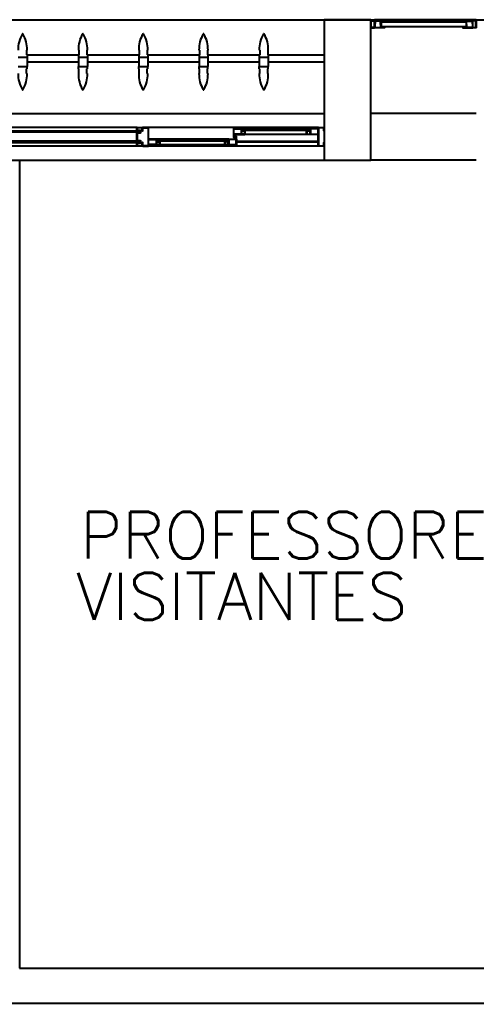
# Model space of a CAD drawing. Header units: millimetres. Extents: x 2686 to 2939, y 1294 to 1441.
# Drawn here: x 2856.171 to 2858.121, y 1344.375 to 1348.575 of the extents above; entities that cross this region are included whole.
import ezdxf

# ---------------------------------------------------------------- set-up
doc = ezdxf.new("R2010")
doc.units = ezdxf.units.MM
for name, color, linetype in [('AR-ALV', 2, 'Continuous'), ('AR-BRISES', 1, 'Continuous'), ('AR-ESQ', 1, 'Continuous'), ('AR-ESTC', 3, 'Continuous'), ('AR-PEITORIL', 1, 'Continuous'), ('BR-PAINEL', 1, 'Continuous'), ('BR-SUPORTE', 1, 'Continuous'), ('DT-ESQ-BAGUETE-C', 1, 'Continuous'), ('DT-ESQ-BAGUETE-V', 1, 'Continuous'), ('DT-ESQ-CHAPA DOBRADA-V', 1, 'Continuous'), ('DT-ESQ-MARCO-V', 1, 'Continuous'), ('DT-ESQ-PERFIL CADEIRA-C', 2, 'Continuous'), ('DT-ESQ-PERFIL CADEIRA-V', 2, 'Continuous'), ('DT-ESQ-PERFIL U SIMPLES-C', 2, 'Continuous'), ('DT-ESQ-PERFIL U-C', 2, 'Continuous'), ('DT-ESQ-PERFIL U-V', 1, 'Continuous'), ('DT-ESQ-VENEZIANA-C', 1, 'Continuous'), ('DT-ESQ-VENEZIANA-V', 1, 'Continuous'), ('DT-ESQ-VIDRO-C', 2, 'Continuous'), ('DT-ESQ-VIDRO-V', 71, 'Continuous'), ('DT-TXTMOD', 1, 'Continuous'), ('ibio', 2, 'Continuous'), ('TEXTO', 2, 'Continuous')]:
    doc.layers.add(name, color=color, linetype=linetype)
doc.styles.add('S10', font='simplex.shx', dxfattribs={"height": 0.1})
doc.styles.add('UNB-100', font='simplex.shx', dxfattribs={"height": 0.2})

# ---------------------------------------------------------------- blocks, each defined once
blk = doc.blocks.new('EF23-P')
at = {"layer": 'DT-ESQ-BAGUETE-C', "ltscale": 0.1}
for points in [[(0.4225, -0.08), (0.409, -0.08), (0.409, -0.0785), (0.422, -0.0785, 0.414214), (0.4225, -0.078), (0.4225, -0.067, 0.414214), (0.422, -0.0665), (0.409, -0.0665), (0.409, -0.065), (0.4225, -0.065, -0.414214), (0.424, -0.0665), (0.424, -0.0785, -0.414214)], [(0.7015, -0.08), (0.715, -0.08), (0.715, -0.0785), (0.702, -0.0785, -0.414214), (0.7015, -0.078), (0.7015, -0.067, -0.414214), (0.702, -0.0665), (0.715, -0.0665), (0.715, -0.065), (0.7015, -0.065, 0.414214), (0.7, -0.0665), (0.7, -0.0785, 0.414214)], [(0.0735, -0.125), (0.06, -0.125), (0.06, -0.1235), (0.073, -0.1235, 0.414214), (0.0735, -0.123), (0.0735, -0.112, 0.414214), (0.073, -0.1115), (0.06, -0.1115), (0.06, -0.11), (0.0735, -0.11, -0.414214), (0.075, -0.1115), (0.075, -0.1235, -0.414214)], [(0.339, -0.125), (0.3525, -0.125), (0.3525, -0.1235), (0.3395, -0.1235, -0.414214), (0.339, -0.123), (0.339, -0.112, -0.414214), (0.3395, -0.1115), (0.3525, -0.1115), (0.3525, -0.11), (0.339, -0.11, 0.414214), (0.3375, -0.1115), (0.3375, -0.1235, 0.414214)]]:
    blk.add_lwpolyline(points, format="xyb", close=True, dxfattribs=at)
at = {"layer": 'DT-ESQ-BAGUETE-V', "ltscale": 0.1}
for p, q in [((0.4225, -0.065), (0.7015, -0.065)), ((0.0735, -0.11), (0.339, -0.11))]:
    blk.add_line(p, q, dxfattribs=at)
at = {"layer": 'DT-ESQ-CHAPA DOBRADA-V', "ltscale": 0.1}
for p, q in [((0.025, -0.077), (0.374, -0.077)), ((0.025, -0.08), (0.374, -0.08))]:
    blk.add_line(p, q, dxfattribs=at)
at = {"layer": 'DT-ESQ-MARCO-V', "ltscale": 0.1}
for p, q in [((0.7985, -0.06), (1.3515, -0.06)), ((0.7985, -0.14), (1.3515, -0.14))]:
    blk.add_line(p, q, dxfattribs=at)
at = {"layer": 'DT-ESQ-PERFIL CADEIRA-C', "ltscale": 0.1}
for p, q in [((0.376, -0.0885), (0.4225, -0.0885)), ((0.75, -0.0885), (0.7015, -0.0885)), ((0.025, -0.1335), (0.0735, -0.1335)), ((0.3855, -0.1335), (0.339, -0.1335))]:
    blk.add_line(p, q, dxfattribs=at)
for points in [[(0.4225, -0.087, -1), (0.4225, -0.09), (0.376, -0.09, -0.414214), (0.374, -0.088), (0.374, -0.067, -0.414214), (0.376, -0.065), (0.4075, -0.065, -0.414214), (0.409, -0.0665), (0.409, -0.087)], [(0.409, -0.0885, -0.198913), (0.4079, -0.0881, -0.198913), (0.4075, -0.087), (0.4075, -0.067, 0.414214), (0.407, -0.0665), (0.376, -0.0665, 0.414214), (0.3755, -0.067), (0.3755, -0.088, 0.414214), (0.376, -0.0885)], [(0.7015, -0.09), (0.75, -0.09), (0.75, -0.0885), (0.715, -0.0885, 0.198912), (0.7161, -0.0881, 0.198913), (0.7165, -0.087), (0.7165, -0.067, -0.414214), (0.717, -0.0665), (0.75, -0.0665), (0.75, -0.065), (0.7165, -0.065, 0.414214), (0.715, -0.0665), (0.715, -0.0785), (0.715, -0.08), (0.715, -0.087), (0.7015, -0.087, 1)], [(0.0735, -0.135), (0.025, -0.135), (0.025, -0.1335), (0.06, -0.1335, -0.198912), (0.0589, -0.1331, -0.198913), (0.0585, -0.132), (0.0585, -0.112, 0.414214), (0.058, -0.1115), (0.025, -0.1115), (0.025, -0.11), (0.0585, -0.11, -0.414214), (0.06, -0.1115), (0.06, -0.1235), (0.06, -0.125), (0.06, -0.132), (0.0735, -0.132, -1)], [(0.339, -0.132, 1), (0.339, -0.135), (0.3855, -0.135, 0.414214), (0.3875, -0.133), (0.3875, -0.112, 0.414214), (0.3855, -0.11), (0.354, -0.11, 0.414214), (0.3525, -0.1115), (0.3525, -0.132)], [(0.3525, -0.1335, 0.198913), (0.3536, -0.1331, 0.198913), (0.354, -0.132), (0.354, -0.112, -0.414214), (0.3545, -0.1115), (0.3855, -0.1115, -0.414214), (0.386, -0.112), (0.386, -0.133, -0.414214), (0.3855, -0.1335)]]:
    blk.add_lwpolyline(points, format="xyb", close=True, dxfattribs=at)
at = {"layer": 'DT-ESQ-PERFIL CADEIRA-V', "ltscale": 0.1}
for p, q in [((0.4075, -0.09), (0.7015, -0.09)), ((0.0735, -0.135), (0.339, -0.135))]:
    blk.add_line(p, q, dxfattribs=at)
at = {"layer": 'DT-ESQ-PERFIL U SIMPLES-C', "ltscale": 0.1}
for points in [[(0.376, -0.102), (0.384, -0.102), (0.384, -0.1005), (0.376, -0.1005, -0.414214), (0.3755, -0.1), (0.3755, -0.092, -0.414214), (0.376, -0.0915), (0.384, -0.0915), (0.384, -0.09), (0.376, -0.09, 0.414214), (0.374, -0.092), (0.374, -0.1, 0.414214)], [(0.3855, -0.098), (0.3775, -0.098), (0.3775, -0.0995), (0.3855, -0.0995, -0.414214), (0.386, -0.1), (0.386, -0.108, -0.414214), (0.3855, -0.1085), (0.3775, -0.1085), (0.3775, -0.11), (0.3855, -0.11, 0.414214), (0.3875, -0.108), (0.3875, -0.1, 0.414214)]]:
    blk.add_lwpolyline(points, format="xyb", close=True, dxfattribs=at)
at = {"layer": 'DT-ESQ-PERFIL U-C', "ltscale": 0.1}
for points in [[(0, -0.0615, -0.414214), (0.0015, -0.06), (0.0235, -0.06, -0.414214), (0.025, -0.0615), (0.025, -0.1385, -0.414214), (0.0235, -0.14), (0.0015, -0.14, -0.414214), (0, -0.1385), (0, -0.125), (0.0015, -0.125), (0.0015, -0.138, 0.414214), (0.002, -0.1385), (0.023, -0.1385, 0.414214), (0.0235, -0.138), (0.0235, -0.062, 0.414214), (0.023, -0.0615), (0.002, -0.0615, 0.414214), (0.0015, -0.062), (0.0015, -0.075), (0, -0.075)], [(0.775, -0.0615, 0.414214), (0.7735, -0.06), (0.7515, -0.06, 0.414214), (0.75, -0.0615), (0.75, -0.1385, 0.414214), (0.7515, -0.14), (0.7735, -0.14, 0.414214), (0.775, -0.1385), (0.775, -0.125), (0.7735, -0.125), (0.7735, -0.138, -0.414214), (0.773, -0.1385), (0.752, -0.1385, -0.414214), (0.7515, -0.138), (0.7515, -0.062, -0.414214), (0.752, -0.0615), (0.773, -0.0615, -0.414214), (0.7735, -0.062), (0.7735, -0.075), (0.775, -0.075)], [(0.8, -0.1285), (0.8, -0.1385, -0.414214), (0.7985, -0.14), (0.7765, -0.14, -0.414214), (0.775, -0.1385), (0.775, -0.125), (0.7765, -0.125), (0.7765, -0.138, 0.414214), (0.777, -0.1385), (0.798, -0.1385, 0.414214), (0.7985, -0.138), (0.7985, -0.1285), (0.7855, -0.1285, -0.414214), (0.784, -0.127), (0.784, -0.117, -0.414214), (0.7855, -0.1155), (0.7985, -0.1155), (0.7985, -0.0845), (0.7855, -0.0845, -0.414214), (0.784, -0.083), (0.784, -0.073, -0.414214), (0.7855, -0.0715), (0.7985, -0.0715), (0.7985, -0.062, 0.414214), (0.798, -0.0615), (0.777, -0.0615, 0.414214), (0.7765, -0.062), (0.7765, -0.075), (0.775, -0.075), (0.775, -0.0615, -0.414214), (0.7765, -0.06), (0.7985, -0.06, -0.414214), (0.8, -0.0615), (0.8, -0.0715, -0.414214), (0.7985, -0.073), (0.7855, -0.073), (0.7855, -0.083), (0.7985, -0.083), (0.7985, -0.083, -0.414214), (0.8, -0.0845), (0.8, -0.1155, -0.414214), (0.7985, -0.117), (0.7985, -0.117), (0.7855, -0.117), (0.7855, -0.127), (0.7985, -0.127, -0.414214)]]:
    blk.add_lwpolyline(points, format="xyb", close=True, dxfattribs=at)
at = {"layer": 'DT-ESQ-PERFIL U-V', "ltscale": 0.1}
for p, q in [((0.0235, -0.06), (0.7515, -0.06)), ((0.0235, -0.14), (0.7515, -0.14))]:
    blk.add_line(p, q, dxfattribs=at)
at = {"layer": 'DT-ESQ-VIDRO-C', "ltscale": 0.1}
for points in [[(0.7125, -0.085), (0.7125, -0.082), (0.4115, -0.082), (0.4115, -0.085)], [(1.3625, -0.081), (1.3625, -0.075), (0.7875, -0.075), (0.7875, -0.081)], [(0.063, -0.13), (0.063, -0.127), (0.3495, -0.127), (0.3495, -0.13)]]:
    blk.add_lwpolyline(points, close=True, dxfattribs=at)
at = {"layer": 'DT-ESQ-VIDRO-V', "ltscale": 0.1}
blk.add_lwpolyline([(1.3625, -0.119), (1.3625, -0.125), (0.7875, -0.125), (0.7875, -0.119)], close=True, dxfattribs=at)
at = {"layer": 'DT-TXTMOD', "ltscale": 0.1, "style": 'S10', "flags": 3}
for tag, p in [('M01', (0.025, -0.28)), ('M02', (0.3253, -0.28)), ('M03', (0.627, -0.28)), ('M04', (0.9288, -0.28)), ('M05', (1.2306, -0.28)), ('M06', (1.5323, -0.28)), ('M07', (1.8341, -0.28)), ('M08', (2.1359, -0.28)), ('M09', (2.4376, -0.28)), ('M10', (2.7394, -0.28)), ('M11', (3.0412, -0.28)), ('M12', (3.3429, -0.28)), ('M13', (3.6447, -0.28)), ('M14', (3.9464, -0.28)), ('M15', (4.2482, -0.28)), ('M16', (4.55, -0.28)), ('M17', (4.8517, -0.28))]:
    blk.add_attdef(tag, p, '', height=0.1, dxfattribs=at)
blk = doc.blocks.new('BR-MODULO8')
at = {"layer": 'BR-PAINEL'}
for p, q in [((-1.2708, 0.27), (-1.2708, 0.25)), ((-1.2683, 0.27), (-1.2708, 0.27)), ((-1.0492, 0.27), (-1.0467, 0.27)), ((-1.0467, 0.27), (-1.0467, 0.25)), ((-1.0133, 0.27), (-1.0133, 0.25)), ((-1.0108, 0.27), (-1.0133, 0.27)), ((-0.7917, 0.27), (-0.7892, 0.27)), ((-0.7892, 0.27), (-0.7892, 0.25)), ((-0.7558, 0.27), (-0.7558, 0.25)), ((-0.7533, 0.27), (-0.7558, 0.27)), ((-0.5342, 0.27), (-0.5317, 0.27)), ((-0.5317, 0.27), (-0.5317, 0.25)), ((-0.4958, 0.27), (-0.4983, 0.27)), ((-0.4983, 0.27), (-0.4983, 0.25)), ((-0.2767, 0.27), (-0.2742, 0.27)), ((-0.2742, 0.27), (-0.2742, 0.25)), ((-0.2408, 0.27), (-0.2408, 0.25)), ((-0.2383, 0.27), (-0.2408, 0.27)), ((-1.3067, 0.24), (-1.2683, 0.24)), ((-1.2683, 0.25), (-1.2708, 0.25)), ((-1.2683, 0.25), (-1.2683, 0.24)), ((-1.2683, 0.24), (-1.2683, 0.2)), ((-1.0492, 0.25), (-1.0492, 0.24)), ((-1.0492, 0.25), (-1.0467, 0.25)), ((-1.0492, 0.24), (-1.0108, 0.24)), ((-1.0492, 0.24), (-1.0492, 0.2)), ((-1.0108, 0.25), (-1.0133, 0.25)), ((-1.0108, 0.25), (-1.0108, 0.24)), ((-1.0108, 0.24), (-1.0108, 0.2)), ((-0.7917, 0.25), (-0.7917, 0.24)), ((-0.7917, 0.25), (-0.7892, 0.25)), ((-0.7917, 0.24), (-0.7533, 0.24)), ((-0.7917, 0.24), (-0.7917, 0.2)), ((-0.7533, 0.25), (-0.7558, 0.25)), ((-0.7533, 0.25), (-0.7533, 0.24)), ((-0.7533, 0.24), (-0.7533, 0.2)), ((-0.5342, 0.25), (-0.5317, 0.25)), ((-0.5342, 0.25), (-0.5342, 0.24)), ((-0.5342, 0.24), (-0.5342, 0.2)), ((-0.5342, 0.24), (-0.4958, 0.24)), ((-0.4958, 0.25), (-0.4983, 0.25)), ((-0.4958, 0.25), (-0.4958, 0.24)), ((-0.4958, 0.24), (-0.4958, 0.2)), ((-0.2767, 0.25), (-0.2767, 0.24)), ((-0.2767, 0.25), (-0.2742, 0.25)), ((-0.2767, 0.24), (-0.2383, 0.24)), ((-0.2767, 0.24), (-0.2767, 0.2)), ((-0.2383, 0.25), (-0.2408, 0.25)), ((-0.2383, 0.25), (-0.2383, 0.24)), ((-0.2383, 0.24), (-0.2383, 0.2)), ((-1.3067, 0.2), (-1.2683, 0.2)), ((-1.2683, 0.19), (-1.2708, 0.19)), ((-1.2708, 0.17), (-1.2708, 0.19)), ((-1.2683, 0.17), (-1.2708, 0.17)), ((-1.2683, 0.19), (-1.2683, 0.2)), ((-1.0492, 0.2), (-1.0108, 0.2)), ((-1.0492, 0.19), (-1.0492, 0.2)), ((-1.0492, 0.19), (-1.0467, 0.19)), ((-1.0492, 0.17), (-1.0467, 0.17)), ((-1.0467, 0.17), (-1.0467, 0.19)), ((-1.0108, 0.19), (-1.0133, 0.19)), ((-1.0133, 0.17), (-1.0133, 0.19)), ((-1.0108, 0.17), (-1.0133, 0.17)), ((-1.0108, 0.19), (-1.0108, 0.2)), ((-0.7917, 0.2), (-0.7533, 0.2)), ((-0.7917, 0.19), (-0.7917, 0.2)), ((-0.7917, 0.19), (-0.7892, 0.19)), ((-0.7917, 0.17), (-0.7892, 0.17)), ((-0.7892, 0.17), (-0.7892, 0.19)), ((-0.7533, 0.19), (-0.7558, 0.19)), ((-0.7558, 0.17), (-0.7558, 0.19)), ((-0.7533, 0.17), (-0.7558, 0.17)), ((-0.7533, 0.19), (-0.7533, 0.2)), ((-0.5342, 0.19), (-0.5342, 0.2)), ((-0.5342, 0.2), (-0.4958, 0.2)), ((-0.5342, 0.19), (-0.5317, 0.19)), ((-0.5342, 0.17), (-0.5317, 0.17)), ((-0.5317, 0.17), (-0.5317, 0.19)), ((-0.4983, 0.17), (-0.4983, 0.19)), ((-0.4958, 0.19), (-0.4983, 0.19)), ((-0.4958, 0.17), (-0.4983, 0.17)), ((-0.4958, 0.19), (-0.4958, 0.2)), ((-0.2767, 0.2), (-0.2383, 0.2)), ((-0.2767, 0.19), (-0.2767, 0.2)), ((-0.2767, 0.19), (-0.2742, 0.19)), ((-0.2767, 0.17), (-0.2742, 0.17)), ((-0.2742, 0.17), (-0.2742, 0.19)), ((-0.2383, 0.19), (-0.2408, 0.19)), ((-0.2408, 0.17), (-0.2408, 0.19)), ((-0.2383, 0.17), (-0.2408, 0.17)), ((-0.2383, 0.19), (-0.2383, 0.2))]:
    blk.add_line(p, q, dxfattribs=at)
for centre, radius, start, end in [((-1.1817, 0.2739), 0.1251, 148.4721, 181.772), ((-1.2875, 0.3387), 0.001, 37.1012, 142.8988), ((-1.3933, 0.2739), 0.1251, 358.228, 31.5279), ((-0.9242, 0.2739), 0.1251, 148.4721, 181.772), ((-1.03, 0.3387), 0.001, 37.1012, 142.8988), ((-1.1358, 0.2739), 0.1251, 358.228, 31.5279), ((-0.6667, 0.2739), 0.1251, 148.4721, 181.772), ((-0.7725, 0.3387), 0.001, 37.1012, 142.8988), ((-0.8783, 0.2739), 0.1251, 358.228, 31.5279), ((-0.4092, 0.2739), 0.1251, 148.4721, 181.772), ((-0.515, 0.3387), 0.001, 37.1012, 142.8988), ((-0.6208, 0.2739), 0.1251, 358.228, 31.5279), ((-0.1517, 0.2739), 0.1251, 148.4721, 181.772), ((-0.2575, 0.3387), 0.001, 37.1012, 142.8988), ((-0.3633, 0.2739), 0.1251, 358.228, 31.5279), ((-1.1817, 0.1661), 0.1251, 178.228, 211.5279), ((-1.3933, 0.1661), 0.1251, 328.4721, 1.772), ((-0.9242, 0.1661), 0.1251, 178.228, 211.5279), ((-1.1358, 0.1661), 0.1251, 328.4721, 1.772), ((-0.6667, 0.1661), 0.1251, 178.228, 211.5279), ((-0.8783, 0.1661), 0.1251, 328.4721, 1.772), ((-0.4092, 0.1661), 0.1251, 178.228, 211.5279), ((-0.6208, 0.1661), 0.1251, 328.4721, 1.772), ((-0.1517, 0.1661), 0.1251, 178.228, 211.5279), ((-0.3633, 0.1661), 0.1251, 328.4721, 1.772), ((-1.2875, 0.1013), 0.001, 217.1012, 322.8988), ((-1.03, 0.1013), 0.001, 217.1012, 322.8988), ((-0.7725, 0.1013), 0.001, 217.1012, 322.8988), ((-0.515, 0.1013), 0.001, 217.1012, 322.8988), ((-0.2575, 0.1013), 0.001, 217.1012, 322.8988)]:
    blk.add_arc(centre, radius, start, end, dxfattribs=at)
at = {"layer": 'BR-SUPORTE'}
for p, q in [((-1.2683, 0.25), (-1.0467, 0.25)), ((-1.2683, 0.22), (-1.0492, 0.22)), ((-1.0108, 0.25), (-0.7892, 0.25)), ((-1.0108, 0.22), (-0.7917, 0.22)), ((-0.7533, 0.25), (-0.5317, 0.25)), ((-0.7533, 0.22), (-0.5342, 0.22)), ((-0.4958, 0.25), (-0.2742, 0.25)), ((-0.4958, 0.22), (-0.2767, 0.22)), ((-0.2383, 0.25), (0, 0.25)), ((-0.2383, 0.22), (0, 0.22))]:
    blk.add_line(p, q, dxfattribs=at)
blk = doc.blocks.new('EF01C-P')
at = {"layer": 'DT-ESQ-BAGUETE-C', "ltscale": 0.1}
for points in [[(0.0015, 0.035), (0.015, 0.035), (0.015, 0.0335), (0.0015, 0.0335), (0.0015, 0.005), (0.015, 0.005), (0.015, 0.0035), (0.0015, 0.0035, -0.414214), (0, 0.005), (0, 0.0335, -0.414214)], [(0.4485, 0.035), (0.435, 0.035), (0.435, 0.0335), (0.4485, 0.0335), (0.4485, 0.005), (0.435, 0.005), (0.435, 0.0035), (0.4485, 0.0035, 0.414214), (0.45, 0.005), (0.45, 0.0335, 0.414214)]]:
    blk.add_lwpolyline(points, format="xyb", close=True, dxfattribs=at)
at = {"layer": 'DT-ESQ-PERFIL CADEIRA-C', "ltscale": 0.1}
for points in [[(0.01, 0.0015), (0.01, 0.003), (0.0015, 0.003, 1), (0.0015, 0), (0.015, 0, 0.414214), (0.0165, 0.0015), (0.0165, 0.0335), (0.043, 0.0335)], [(0.043, 0.0065), (0.018, 0.0065), (0.018, 0.0165), (0.0165, 0.0165), (0.0165, 0.0065, 0.414214), (0.018, 0.005), (0.043, 0.005), (0.0565, 0.005, 1), (0.0565, 0.008), (0.043, 0.008), (0.043, 0.02), (0.043, 0.032), (0.0565, 0.032, 1), (0.0565, 0.035), (0.043, 0.035), (0.0165, 0.035, 0.414214), (0.015, 0.0335), (0.015, 0.0015), (0.0015, 0.0015)], [(0.0415, 0.02), (0.0415, 0.032, -0.414214), (0.043, 0.0335), (0.0565, 0.0335)], [(0.0415, 0.02), (0.0415, 0.008, 0.414214), (0.043, 0.0065), (0.0565, 0.0065)], [(0.407, 0.0065), (0.432, 0.0065), (0.432, 0.0165), (0.4335, 0.0165), (0.4335, 0.0065, -0.414214), (0.432, 0.005), (0.407, 0.005), (0.3935, 0.005, -1), (0.3935, 0.008), (0.407, 0.008), (0.407, 0.02), (0.407, 0.032), (0.3935, 0.032, -1), (0.3935, 0.035), (0.407, 0.035), (0.4335, 0.035, -0.414214), (0.435, 0.0335), (0.435, 0.0015), (0.4485, 0.0015)], [(0.4085, 0.02), (0.4085, 0.032, 0.414214), (0.407, 0.0335), (0.3935, 0.0335)], [(0.4085, 0.02), (0.4085, 0.008, -0.414214), (0.407, 0.0065), (0.3935, 0.0065)], [(0.44, 0.0015), (0.44, 0.003), (0.4485, 0.003, -1), (0.4485, 0), (0.435, 0, -0.414214), (0.4335, 0.0015), (0.4335, 0.0335), (0.407, 0.0335)]]:
    blk.add_lwpolyline(points, format="xyb", dxfattribs=at)
at = {"layer": 'DT-ESQ-PERFIL CADEIRA-V', "ltscale": 0.1}
blk.add_line((0.015, 0), (0.435, 0), dxfattribs=at)
at = {"layer": 'DT-ESQ-VENEZIANA-C', "ltscale": 0.1}
for p, q in [((0.043, 0.0105), (0.407, 0.0105)), ((0.043, 0.009), (0.407, 0.009))]:
    blk.add_line(p, q, dxfattribs=at)
at = {"layer": 'DT-ESQ-VENEZIANA-V', "ltscale": 0.1}
blk.add_line((0.043, 0.031), (0.407, 0.031), dxfattribs=at)
at = {"layer": 'DT-TXTMOD', "ltscale": 0.1, "style": 'S10', "flags": 3}
blk.add_attdef('EF01C', (0.0208, -0.14), '', height=0.1, dxfattribs=at)

msp = doc.modelspace()

# ---------------------------------------------------------------- linework, layer by layer
at = {"layer": 'AR-ALV'}
for p, q in [((2858.1207, 1348.1749), (2857.6707, 1348.1749)), ((2856.1707, 1347.9749), (2856.1707, 1344.5249)), ((2858.1207, 1347.9749), (2857.6707, 1347.9749)), ((2856.1707, 1344.5249), (2859.0207, 1344.5249)), ((2854.1207, 1344.3749), (2859.2707, 1344.3749))]:
    msp.add_line(p, q, dxfattribs=at)
at = {"layer": 'AR-ESTC'}
for p, q in [((2857.6707, 1348.5749), (2857.4707, 1348.5749)), ((2857.4707, 1348.5749), (2857.4707, 1347.9749)), ((2857.6707, 1347.9749), (2857.6707, 1348.5749)), ((2857.4707, 1347.9749), (2857.6707, 1347.9749))]:
    msp.add_line(p, q, dxfattribs=at)
at = {"layer": 'AR-PEITORIL'}
for p, q in [((2852.3207, 1348.1749), (2857.4707, 1348.1749)), ((2852.3207, 1347.9749), (2857.4707, 1347.9749))]:
    msp.add_line(p, q, dxfattribs=at)
at = {"layer": 'ibio'}
msp.add_line((2803.4707, 1348.5749), (2870.3207, 1348.5749), dxfattribs=at)

# ---------------------------------------------------------------- block references
at = {"layer": 'AR-BRISES'}
msp.add_blockref('BR-MODULO8', (2857.4707, 1348.1749), dxfattribs=at)
at = {"layer": 'AR-ESQ', "rotation": 180}
for name, p in [('EF01C-P', (2858.1207, 1348.5749)), ('EF23-P', (2857.4707, 1347.9749))]:
    msp.add_blockref(name, p, dxfattribs=at)

# ---------------------------------------------------------------- texts
at = {"layer": 'TEXTO', "style": 'UNB-100'}
for s, p in [('PROFESSORES', (2856.4284, 1346.2736)), ('VISITANTES', (2856.4124, 1346.0129))]:
    msp.add_text(s, height=0.2, dxfattribs=at).set_placement(p)

doc.saveas('drawing.dxf')
